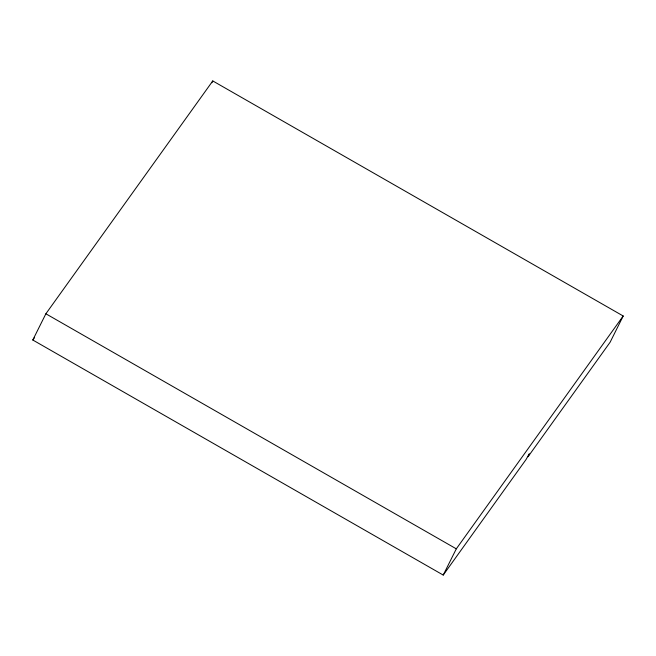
<?xml version="1.0" encoding="UTF-8"?>
<svg xmlns="http://www.w3.org/2000/svg" width="656" height="656" viewBox="0 0 656 656"><rect width="100%" height="100%" fill="white"/><g stroke="black" fill="none" stroke-linecap="round" stroke-linejoin="round"><path stroke-width="0.98" d="M32.8 340.005L45.871 313.781L212.774 80.934L623.2 315.995L610.129 342.219L528.014 456.773L529.359 453.854L528.982 454.255L526.137 459.397L443.226 575.066L32.8 340.005L34.588 337.512M211.872 82.738L212.774 80.934M443.226 575.066L456.305 548.842L623.2 315.995M45.871 313.781L456.305 548.842"/></g></svg>
